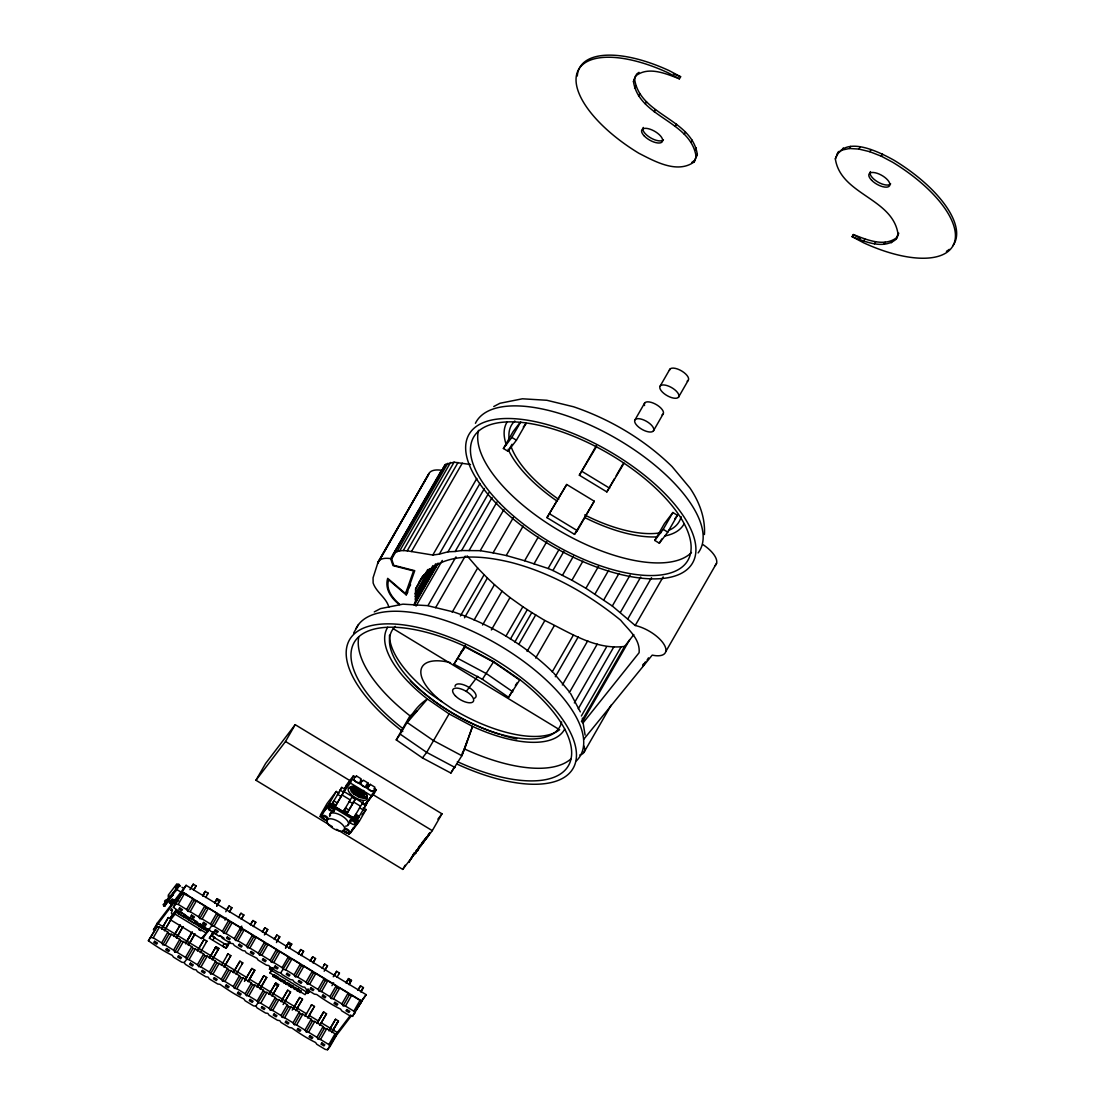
<?xml version="1.0" encoding="UTF-8"?>
<svg xmlns="http://www.w3.org/2000/svg" width="1105" height="1105" viewBox="0 0 1105 1105"><rect width="100%" height="100%" fill="white"/><g stroke="black" fill="none" stroke-linecap="round" stroke-linejoin="round"><path stroke-width="1.5" d="M204.522 927.813L208.652 930.313L202.961 938.104L201.331 938.546L170.626 919.899L175.046 914.097L175.819 910.382L179.949 912.882M704.438 534.53C705.404 517.803 699.258 501.794 690.017 488.106L672.075 466.586C644.312 439.5 610.292 419.306 573.633 406.792L546.851 400.272L522.416 398.795L499.943 403.27L493.742 406.543M307.522 992.608L306.389 991.447L307.038 993.45L308.226 993.146L307.218 993.312M308.185 991.544L307.066 990.37L307.687 992.028M414.154 604.587L415.466 601.811L415.577 588.979L422.124 576.921M308.212 990.881C307.273 988.782 307.991 991.572 308.889 990.232M388.891 607.101C386.17 597.474 376.294 592.391 373.131 582.998L373.062 577.805L378.186 561.823L429.002 473.465A27.998 12.003 29.9 0 1 441.448 470.274L390.631 558.633A27.998 12.003 29.9 0 0 378.186 561.823M429.002 473.465L377.606 563.619M374.07 788.348L376.363 789.744L365.064 804.357L343.973 791.539L346.404 785.047L353.434 775.82L355.727 777.216M170.999 910.244L171.662 908.669M343.973 791.539L350.437 783.058L353.434 775.82M198.845 929.623L201.11 930.672L198.983 929.374M172.366 902.495L171.758 902.702M457.36 761.635A123.58 53.012 29.9 0 0 566.81 768.127A123.58 53.012 29.9 0 0 519.875 679.644L493.673 661.619L465.274 646.48A123.58 53.012 29.9 0 0 355.824 639.988A123.58 53.012 29.9 0 0 402.745 728.471L396.253 739.88L422.455 757.92L450.868 773.058L461.862 755.737L467.208 741.068M462.194 753.223L464.611 749.01L472.539 726.399A102.088 43.786 29.9 0 0 564.71 729.01M399.264 604.601C391.308 598.219 384.581 589.089 387.675 578.329L405.521 593.634L413.546 570.912L393.021 565.636L390.631 558.633M399.844 604.476C392.786 598.302 385.59 589.96 388.615 579.78L406.212 594.877L414.748 570.677L393.725 565.277L391.612 559.061L393.187 554.669L445.412 464.459L454.086 462.194L470.495 464.514M357.578 791.525L350.409 787.271L350.976 791.042L354.719 793.86C358.269 791.083 351.804 789.647 350.271 788.169M442.939 469.224L444.003 466.296M425.674 838.792L426.212 838.322L424.817 840.504M679.395 78.828L667.973 72.737A99.409 42.639 29.9 0 0 577.266 72.419A99.409 42.639 29.9 0 0 638.759 153.194C654.795 161.399 677.31 174.134 694.202 161.896L696.122 156.606C690.763 120.721 638.801 117.406 633.455 81.521L635.375 76.217C648.041 65.761 666.053 73.717 679.395 78.828L680.611 76.728L669.174 70.637A99.409 42.639 29.9 0 0 577.293 76.01M633.455 81.521L636.591 74.118L638.994 72.35M694.202 161.896L697.324 154.493C691.979 118.608 640.016 115.293 634.657 79.408M898.752 233.183L897.301 237.161C884.649 247.617 866.624 239.661 853.281 234.55L852.079 236.65C865.408 241.76 883.434 249.716 896.1 239.26L898.02 233.97C892.66 198.085 840.698 194.77 835.352 158.885C843.985 134.244 878.558 151.661 893.931 160.184A99.409 42.639 29.9 0 1 952.745 245.863M838.488 151.482L835.352 158.885M355.644 788.086L354.291 790.199L350.34 787.216A9.669 4.144 29.9 0 1 354.553 786.346M387.731 627.239A102.088 43.786 29.9 0 0 427.442 699.009C411.751 708.83 406.599 725.819 396.253 739.88M281.955 981.558L281.153 979.942L282.742 980.315L281.955 981.558L280.642 980.757L281.374 979.596M273.543 975.453C279.51 976.585 269.275 975.784 274.372 976.944M276.07 976.986C279.316 976.295 274.551 976.82 277.894 976.958M288.709 984.666L290.532 984.638L288.985 984.237M291.237 986.199C291.596 984.666 293.889 986.199 292.424 987.152M294.331 987.925C298.682 989.348 291.292 986.668 296.099 988.022M278.488 978.685C277.631 976.392 279.537 980.674 280.421 978.491M307.535 992.373L307.204 993.064L305.947 992.18M308.212 991.295L307.867 991.986L306.624 991.102M270.228 968.132L270.753 967.428L270.946 968.325C268.819 968.947 273.722 967.041 271.802 968.45L273.004 968.394M642.654 665.486L643.359 664.05M275.946 977.138L276.609 976.185M284.192 980.784C282.659 981.599 284.04 984.127 284.993 982.276C286.457 980.48 281.554 981.005 284.993 982.276M288.598 984.817L289.248 983.864M296.983 989.224L298.626 989.555L297.065 989.155M275.587 977.69L276.899 978.478M278.115 979.223L278.902 977.98M279.427 980.024L280.214 978.781M280.946 980.301L282.258 981.102M281.54 979.417L282.949 980.024M284.482 983.091L283.46 981.862M283.93 981.171L285.477 981.572M285.712 983.837C286.457 981.461 289.427 983.63 286.292 982.884C284.593 984.61 289.455 984.942 286.14 983.146M287.01 984.624C288.888 982.4 284.717 983.063 288.004 983.105M289.538 986.157C287.341 983.215 289.358 987.621 290.532 984.638M290.767 986.903C294.303 986.931 289.386 988.063 291.775 985.398M292.065 987.704L291.043 986.475M295.104 989.541C293.723 986.599 293.889 990.674 295.615 988.726M297.632 991.075C295.657 988.202 297.19 992.47 298.419 989.831M297.342 988.768L298.626 989.555M299.137 991.378C303.447 993.16 296.941 988.975 300.159 992.608M300.947 991.365L299.51 990.757L301.154 991.088M339.76 790.835L341.735 787.395L345.174 789.481L335.589 805.807L332.149 803.722L332.867 802.451L337.702 794.426L341.141 796.512L335.589 805.807M337.412 794.744L341.735 787.395M361.763 804.191L363.172 801.553M363.144 809.882L359.705 807.783L354.139 817.078L357.592 819.178L367.288 802.672L362.854 810.2M281.071 980.149L282.466 980.743M428.091 836.292L429.693 833.294M427.538 836.996L429.859 832.7M273.349 975.715L273.598 975.328M277.258 977.939L277.687 977.234M296.61 989.845L298.143 990.26M184.825 915.852L184.204 916.97L178.913 913.752L179.535 912.633L178.775 913.932L180.198 911.777L185.488 914.995L184.093 917.109L184.797 915.879M199.011 924.471L194.881 921.957L194.259 923.076L188.969 919.857C192.146 914.802 187.574 922.288 189.59 918.738L184.079 915.396M178.057 886.707L178.25 886.224A3.218 2.901 37.3 0 1 177.339 884.511L176.855 883.862L168.333 895.05L168.236 896.431A3.218 2.901 37.3 0 0 168.83 897.771M423.118 841.665L421.323 845.132L425.356 838.902M306.389 991.447L306.72 992.649L307.093 991.848M307.066 990.37L307.397 991.572L307.77 990.784M308.226 993.146L306.845 993.091M308.447 992.815L308.24 991.682C310.022 992.387 305.878 991.282 308.447 992.815L308.903 992.083M309.124 991.738L308.944 990.633C310.671 991.337 306.582 990.273 309.124 991.738L309.58 991.005M634.546 88.207L635.762 86.107M173.305 894.567L167.2 901.528L170.336 901.86M186.11 885.312L157.269 923.145L153.388 929.871L182.242 892.039L186.11 885.312L366.183 994.68L356.128 1009.528M175.999 890.285C178.499 889.097 180.833 879.842 176.496 886.21M169.576 902.965L172.449 899.083L174.535 900.354L172.214 899.511L169.576 902.965L171.662 904.221L169.825 902.536M170.06 902.329L172.035 902.84M192.974 948.435L195.254 948.877L203.624 953.96L204.853 955.77L207.201 956.129L215.572 961.226L216.815 963.021L219.149 963.394L227.52 968.477L228.763 970.287L231.097 970.646L239.467 975.743L240.71 977.538L243.045 977.911L251.415 982.994L252.658 984.804L254.993 985.163L263.363 990.246L264.606 992.055L255.835 1006.213L253.501 1005.854L245.117 1000.757L243.887 998.961C235.434 994.818 227.685 989.79 220.047 984.362L217.713 984.003L209.328 978.92L208.099 977.11L205.751 976.737L197.381 971.654L196.138 969.845L193.803 969.486L185.433 964.403L184.19 962.593L181.855 962.234L173.485 957.137L172.242 955.342C163.802 951.198 156.054 946.17 148.401 940.742L157.117 926.667L159.452 927.026L167.836 932.109L169.065 933.918L171.413 934.291L179.784 939.374L181.013 941.184L183.361 941.543L191.731 946.626L192.974 948.435L186.704 959.306L189.038 959.665L197.422 964.748L198.651 966.557L200.986 966.93L209.37 972.013L210.599 973.809L212.934 974.182L221.318 979.265L222.547 981.074L224.895 981.433L233.266 986.53L234.509 988.326L236.843 988.699L245.213 993.782L246.456 995.591L248.791 995.95L257.161 1001.047L258.404 1002.843L260.739 1003.202L269.123 1008.285L270.352 1010.094L272.686 1010.453L281.071 1015.55L282.3 1017.346L284.648 1017.719L293.018 1022.802L294.262 1024.611L296.596 1024.97L304.966 1030.067L306.209 1031.863L308.544 1032.236L316.914 1037.319L318.157 1039.128L320.491 1039.487L328.862 1044.57L330.105 1046.38L327.536 1049.75L325.202 1049.377L316.817 1044.294L315.588 1042.498C307.135 1038.355 299.386 1033.327 291.748 1027.899L289.413 1027.54L281.029 1022.443L279.8 1020.647L277.466 1020.274L269.081 1015.191L267.852 1013.382L265.504 1013.023L257.134 1007.94L255.89 1006.13M148.401 940.742L157.117 926.667M172.366 900.423L172.449 902.523M150.915 937.454L153.25 937.814L159.452 927.026M638.593 95.831L639.809 93.732M289.579 958.643L280.808 972.814L278.474 972.441L270.103 967.358L268.86 965.549L266.526 965.19L258.142 960.093L256.913 958.297L246.263 952.759L245.02 950.963L242.686 950.59L234.315 945.507L233.072 943.698L230.738 943.339L222.354 938.255L221.124 936.446L218.79 936.073L210.406 930.99L209.177 929.181L206.842 928.822L198.458 923.739L197.229 921.929C188.775 917.785 181.027 912.771 173.388 907.343L182.104 893.254L184.438 893.627L192.809 898.71L194.052 900.52L196.386 900.879L204.757 905.962L206 907.771L208.334 908.144L216.704 913.227L217.947 915.023L228.597 920.562L229.84 922.357L232.174 922.73L240.545 927.813L241.788 929.623L244.122 929.982L252.493 935.079L253.736 936.874L256.07 937.247L264.44 942.33L265.683 944.14L268.018 944.499L276.388 949.582L277.631 951.391L279.966 951.764L288.336 956.847L289.579 958.643L291.927 959.002L300.298 964.099L301.541 965.894L303.875 966.267L312.245 971.35L313.489 973.16L315.823 973.519L324.193 978.602L325.436 980.411L327.771 980.784L336.141 985.867L337.384 987.663L339.718 988.036L348.089 993.119L349.332 994.928L351.666 995.287L360.037 1000.384L361.28 1002.18L352.509 1016.338L350.175 1015.978L341.804 1010.895L340.561 1009.086C332.122 1004.942 324.359 999.928 316.721 994.5L314.386 994.127L306.016 989.044L304.773 987.235L302.439 986.876L294.054 981.779L292.825 979.983L290.491 979.61L282.107 974.527L280.877 972.718M161.648 928.766L168.305 917.564L171.123 919.277L164.507 930.783M173.388 907.343L182.104 893.254M161.689 929.07L168.305 917.564M170.626 919.899L170.861 916.901L176.026 911.266M175.888 904.042L178.223 904.415L184.438 893.627M164.479 930.493L170.267 920.424M189.936 889.608L193.278 884.166L196.11 885.879L193.624 890.188M377.703 562.998L428.519 474.639M190.806 888.475L193.278 884.166M184.19 962.593L186.759 959.223L185.53 957.413L177.145 952.33L174.811 951.971L173.582 950.162L165.197 945.079L162.863 944.706L161.634 942.91L167.836 932.109M332.287 826.609L255.959 780.254L265.642 763.431L295.187 724.673L441.972 813.819L432.29 830.656L402.745 869.4L336.694 829.289M645.32 103.884L646.522 101.784M193.582 889.884L196.11 885.879M162.863 944.706L169.065 933.918M165.197 945.079L171.413 934.291M209.177 929.181L211.746 925.824L210.503 924.015L202.132 918.932L199.798 918.559L198.555 916.749L190.184 911.666L187.836 911.307L186.607 909.498L192.809 898.71M173.568 936.073L180.253 924.83L173.706 936.432M187.836 911.307L194.052 900.52M255.959 780.254L285.518 741.496L295.187 724.673M393.187 554.669L445.412 464.459M391.612 559.061L394.996 553.163M418.712 511.933L420.397 508.991M427.179 497.209L429.721 492.789M190.184 911.666L196.386 900.879M394.596 552.818L396.985 551.644L447.801 463.285M176.427 937.744L182.214 927.675M176.551 938.104L183.168 926.598L182.284 927.772M396.985 551.644L399.775 550.773L450.591 462.415M202.685 895.464L205.226 891.417L208.154 893.185L205.668 897.509M202.754 895.727L205.226 891.417M353.655 632.985L358.49 624.574M202.809 895.823L205.295 891.514M654.243 111.812L655.458 109.699M173.582 950.162L179.784 939.374M399.775 550.773L403.284 550.552L454.086 462.194M174.811 951.971L181.013 941.184M403.284 550.552L407.22 550.829L458.036 462.47M177.145 952.33L183.361 941.543M194.881 921.957L194.135 923.255L195.557 921.114L191.579 918.697M198.555 916.749L204.757 905.962M185.516 943.325L191.303 933.255M185.585 943.587L192.201 932.081M199.798 918.559L206 907.771M185.654 943.684L192.27 932.178M411.488 551.533L462.291 463.175M202.132 918.932L208.334 908.144M188.43 945.093L194.162 934.927M188.499 945.355L195.115 933.849L194.231 935.023M214.632 902.73L217.174 898.683L220.102 900.451L216.787 906.197M214.771 903.089L217.174 898.683M185.53 957.413L191.731 946.626M216.718 905.934L219.135 901.528M189.038 959.665L195.254 948.877M210.503 924.015L216.704 913.227M202.961 938.104L203.679 936.833M201.331 938.546L208.652 930.313M197.436 950.618L204.094 939.416L206.911 941.129L200.295 952.634M217.947 915.023L211.677 925.893L214.025 926.266L222.395 931.349L223.638 933.145L225.972 933.518L234.343 938.601L235.586 940.41L237.92 940.769L246.291 945.866L247.534 947.662L249.868 948.035L258.239 953.118L259.482 954.927L261.816 955.286L270.186 960.383L271.429 962.179L273.764 962.552L282.134 967.635L283.377 969.444L285.725 969.789L294.096 974.886L295.339 976.682L297.673 977.055L306.044 982.138L307.287 983.947L309.621 984.306L317.991 989.403L319.235 991.199L321.569 991.572L329.939 996.655L331.182 998.464L333.517 998.823L341.887 1003.906L343.13 1005.716L345.464 1006.089L353.835 1011.172L355.078 1012.967M197.477 950.922L204.094 939.416M214.025 926.266L220.227 915.465M405.521 593.634L410.604 584.794M675.321 126.315L676.536 124.202M406.212 594.877L407.911 591.935M209.384 938.186L213.527 931.764L209.384 938.186L226.042 948.297L230.185 941.874M226.553 910.023L229.067 906.003L231.898 907.73L229.412 912.039M225.765 911.763L229.067 906.003M407.22 550.829L432.801 555.042L476.835 478.465M197.422 964.748L203.624 953.96M212.975 939.761L214.826 937.33L212.326 935.811L214.108 932.717L216.608 934.236M229.37 911.736L231.898 907.73M224.964 920.134L226.152 918.062M198.651 966.557L204.853 955.77M415.577 588.979L423.201 575.719M421.544 579.13L424.085 574.711M424.361 575.429L427.746 569.545M414.983 593.868L429.375 568.826M200.986 966.93L207.201 956.129M222.395 931.349L228.597 920.562M432.801 555.042L439.32 554.13L479.971 483.438M415.149 596.52L432.925 565.58M415.3 599.172L435.632 563.826M209.384 957.883L216.041 946.667L218.873 948.394L212.243 959.9M223.638 933.145L229.84 922.357M209.425 958.187L216.041 946.667M523.287 427.055L526.104 423.367L516.422 440.204L507.982 451.268L503.397 448.492L513.079 431.654L519.64 423.049M415.466 601.811L437.483 563.522M684.257 134.23L685.459 132.13M413.974 604.794L437.691 563.564M414.541 604.421L438.243 563.191M225.972 933.518L232.174 922.73M503.397 448.492L511.836 437.414L520.717 421.986M213.044 958.159L218.873 948.394M416.033 606.079L442.29 560.428M439.32 554.13L448.008 551.809L484.418 488.479M238.542 917.578L241.014 913.269L243.846 914.981L241.36 919.291M507.982 451.268L512.016 444.265M209.37 972.013L215.572 961.226M241.318 918.987L243.846 914.981M210.599 973.809L216.815 963.021M229.094 941.819L227.312 944.913C224.854 941.129 220.102 947.358 225.461 947.344M226.042 948.297L227.561 945.631M448.008 551.809L455.136 551.492L489.004 492.581M690.97 142.283L692.186 140.169M212.934 974.182L219.149 963.394M234.343 938.601L240.545 927.813M239.951 929.236L241.733 926.128M240.531 930.175L242.064 927.523M428.036 605.471L455.992 556.879M221.373 965.439L227.989 953.933L230.821 955.645L224.204 967.151M235.586 940.41L241.788 929.623M455.136 551.492L461.586 550.539L492.084 497.526M237.92 940.769L244.122 929.982M224.163 966.847L230.821 955.645M695.017 149.907L696.233 147.808M250.448 924.54L252.976 920.52L255.794 922.233L253.307 926.556M250.49 924.844L252.976 920.52M221.318 979.265L227.52 968.477M435.591 607.681L465.233 556.133M469.059 550.594L497.001 501.988M696.122 156.606L697.324 154.493M222.547 981.074L228.763 970.287M224.895 981.433L231.097 970.646M320.174 816.581L329.773 803.667L358.711 821.25L357.992 822.507L329.055 804.937L320.174 816.581L327.411 820.974M246.291 945.866L252.493 935.079M336.252 791.456L327.108 803.446L320.326 815.228L329.483 803.225L336.252 791.456L339.097 793.169M329.055 804.937L329.773 803.667M233.293 972.4L239.937 961.184L242.768 962.897L236.152 974.417M247.534 947.662L253.736 936.874M233.321 972.69L239.937 961.184M249.868 948.035L256.07 937.247M461.586 550.539L480.247 550.677L503.963 509.433M262.396 931.791L264.924 927.786L267.742 929.498L265.255 933.808M262.438 932.095L264.924 927.786M233.266 986.53L239.467 975.743M264.399 934.941L267.742 929.498M234.509 988.326L240.71 977.538M452.221 612.198L477.636 568.011L467.125 555.87M236.843 988.699L243.045 977.911M258.239 953.118L264.44 942.33M352.274 792.603L352.882 792.755M353.075 791.056L357.896 792.23M354.056 789.826L357.633 791.719M245.2 979.693L251.885 968.45L254.813 970.218L248.197 981.723M259.482 954.927L265.683 944.14M354.291 790.199L355.382 788.666M244.454 981.392L251.885 968.45M343.766 810.78L349.318 801.484L352.757 803.57L349.014 810.076L347.205 812.866L343.766 810.78L345.575 807.99L349.014 810.076L347.205 812.866M354.056 792.989L355.921 794.523M355.7 792.575L355.313 791.221M357.053 788.321L359.346 791.415M354.014 794.15L355.423 793.873L354.014 794.15L358.296 796.746L360.147 794.191L366.156 797.52M480.247 550.677L493.079 552.845L513.411 517.499M261.816 955.286L268.018 944.499M354.719 793.86L355.948 792.147M356.611 791.373L357.702 789.854L356.611 791.373L357.398 791.291M253.846 971.295L248.059 981.364L254.813 970.218M362.468 796.622L357.302 791.511M355.188 794.288L358.503 789.826L357.067 791.926M357.606 793.487L358.49 792.437M274.316 939.084L276.872 935.037L279.786 936.805L276.471 942.565M357.177 795.338L359.968 796.056M274.454 939.443L276.872 935.037M348.6 810.628L354.829 799.979M460.412 615.927L484.128 574.683M358.296 796.746L358.172 795.545L361.142 797.769A8.301 3.564 29.9 0 0 365.52 798.017L365.755 797.603M357.937 795.959L361.252 791.498L362.868 792.478L360.99 791.843M359.816 793.597L361.183 791.705L358.434 790.034M245.213 993.782L251.415 982.994M360.534 797.617L358.531 796.318L360.147 794.191M360.368 793.652C363.214 790.752 358.807 794.205 360.603 793.238M277.175 940.769L278.819 937.883M359.899 797.009L358.904 795.835M367.965 782.962C368.048 791.318 356.142 784.094 363.379 780.171L367.965 782.962L365.921 785.641M246.456 995.591L252.658 984.804M361.155 796.304L358.807 792.644M362.081 794.923L366.432 797.561L362.081 794.923L363.172 793.404L364.305 794.661L363.172 793.404M464.514 617.792L487.374 578.026L477.636 568.011M363.517 794.785L360.12 791.871M370.258 784.357C363.02 788.266 374.927 795.503 374.844 787.147L370.258 784.357L367.73 787.879L369.484 785.572L367.191 784.177M248.791 995.95L254.993 985.163M402.745 728.471L410.01 715.847L417.345 710.791M270.186 960.383L276.388 949.582M257.161 986.945L263.846 975.701L266.761 977.469L260.145 988.989M271.429 962.179L277.631 951.391M257.285 987.304L263.846 975.701M493.079 552.845L506.228 555.511L523.162 526.049M273.764 962.552L279.966 951.764M260.007 988.616L265.794 978.56M343.324 830.642L349.111 834.151L349.843 832.894M367.523 802.133L376.363 789.744M308.295 989.086L305.091 994.666L269.91 972.911L271.402 970.301L306.582 992.069M353.531 827.438L350.147 833.336L359.291 821.333L366.059 809.551L363.227 807.838M286.264 946.35L288.819 942.303L291.734 944.071L289.248 948.38M285.504 948.049L288.819 942.303L285.573 948.145M474.128 619.988L494.446 584.642L487.374 578.026M257.161 1001.047L263.363 990.246M289.179 948.118L290.767 945.148M519.875 679.644L508.604 697.324L482.402 679.299L453.989 664.16L465.288 645.251M453.989 664.16L465.274 646.48M260.739 1003.202L266.954 992.414L275.325 997.497L276.568 999.307L278.902 999.666L287.272 1004.763L288.516 1006.558L290.85 1006.931L299.22 1012.014L300.463 1013.824L302.798 1014.183L311.168 1019.266L312.411 1021.075L314.745 1021.448L323.116 1026.531L324.359 1028.341L326.693 1028.7L335.064 1033.783L336.307 1035.592L330.105 1046.38M282.134 967.635L288.336 956.847M269.137 994.155L275.794 982.953L278.626 984.666L271.996 996.171M269.178 994.459L275.794 982.953M482.554 625.029L502.029 591.161L494.446 584.642M285.725 969.789L291.927 959.002M272.797 994.431L278.626 984.666M546.961 517.637L566.713 484.487L594.241 501.2L577.307 530.662L574.49 534.35L546.961 517.637L566.713 484.487M298.253 953.56L300.767 949.54L303.599 951.253L301.113 955.576M298.295 953.864L300.767 949.54M506.228 555.511L524.64 560.746L538.19 537.182M269.123 1008.285L275.325 997.497M301.071 955.273L303.599 951.253M270.352 1010.094L276.568 999.307M624.076 463.188L606.866 491.918L579.351 475.205L596.286 445.743M579.351 475.205L596.562 446.475M272.686 1010.453L278.902 999.666M491.366 629.961L509.999 597.556L502.029 591.161M294.096 974.886L300.298 964.099M281.084 1001.406L287.742 990.204L290.574 991.917L283.957 1003.437M295.339 976.682L301.541 965.894M281.126 1001.71L287.742 990.204M534.033 563.84L546.726 541.74M297.673 977.055L303.875 966.267M283.087 1004.569L290.574 991.917M310.201 960.811L312.715 956.806L315.547 958.518L313.06 962.828M310.243 961.115L312.715 956.806M281.071 1015.55L287.272 1004.763M313.019 962.524L315.547 958.518M282.3 1017.346L288.516 1006.558M284.648 1017.719L290.85 1006.931M306.044 982.138L312.245 971.35M505.924 636.176L522.858 606.728L509.999 597.556M292.217 1010.108L299.69 997.47L302.521 999.182L295.905 1010.688M307.287 983.947L313.489 973.16M293.074 1008.976L299.69 997.47M524.64 560.746L548.121 568.481L559.13 549.337M309.621 984.306L315.823 973.519M635.043 419.776L644.726 402.938M295.864 1010.384L302.521 999.182M510.386 639.104L527.32 609.642M322.19 968.381L324.677 964.057L327.494 965.77L325.008 970.093M293.018 1022.802L299.22 1012.014M548.121 568.481L552.914 570.484L563.923 551.34M574.49 534.35L594.241 501.2M660.182 386.032L669.865 369.208M324.152 971.226L327.494 965.77M294.262 1024.611L300.463 1013.824M514.847 642.019L531.781 612.571L522.858 606.728M296.596 1024.97L302.798 1014.183M317.991 989.403L324.193 978.602M305.021 1016.227L311.638 1004.721L314.469 1006.434L307.853 1017.94M319.235 991.199L325.436 980.411M518.756 644.395L535.69 614.946M606.866 491.918L614.49 478.658M616.189 475.716L622.958 463.934M321.569 991.572L327.771 980.784M307.812 1017.636L312.77 1009.017M562.431 575.36L573.44 556.216M333.268 976.765L336.624 971.323L339.442 973.035L336.956 977.345M334.138 975.632L336.624 971.323M450.868 773.058L454.252 767.16M304.966 1030.067L311.168 1019.266M331.956 985.674L333.613 982.801M306.209 1031.863L312.411 1021.075M653.4 430.922A10.746 4.613 29.9 0 0 642.074 419.361A10.746 4.613 29.9 0 0 637.198 425.757A10.746 4.613 29.9 0 0 653.4 430.922L663.069 414.085M527.085 651.439L544.862 620.513C569.793 632.502 595.733 650.279 624.629 646.397L633.828 634.574M308.544 1032.236L314.745 1021.448M402.745 869.4L405.162 865.201M329.939 996.655L336.141 985.867M414.334 852.729L408.822 862.301L415.19 852.356M316.914 1023.23L323.599 1011.987L326.514 1013.755L319.898 1025.26M331.182 998.464L337.384 987.663M323.599 1011.987L316.969 1023.492L323.654 1012.083M552.914 570.484L571.934 580.249L582.943 561.105M416.544 851.43L419.831 845.85M417.428 849.496L419.983 845.27M417.414 850.284L415.37 853.626L415.881 852.936M418.367 849.041L419.168 847.659M419.306 847.811L417.262 851.14L417.773 850.463M678.525 397.178A10.746 4.613 29.9 0 0 667.213 385.631A10.746 4.613 29.9 0 0 662.337 392.026A10.746 4.613 29.9 0 0 678.525 397.178L688.208 380.355M420.259 846.554L421.005 845.27L420.038 846.513M333.517 998.823L339.718 988.036M423.616 842.148L426.654 836.872M319.828 1024.998L326.514 1013.755M508.604 697.324L512.831 689.962M346.017 982.621L348.572 978.574L351.487 980.342L349 984.666M346.155 982.98L348.572 978.574M316.914 1037.319L323.116 1026.531M535.663 658.041L554.296 625.637M350.52 981.42L348.876 984.306L351.487 980.342M318.157 1039.128L324.359 1028.341M320.491 1039.487L326.693 1028.7M341.887 1003.906L348.089 993.119M328.862 1030.482L335.547 1019.238L338.462 1021.006L331.845 1032.512M343.13 1005.716L349.332 994.928M328.986 1030.841L335.547 1019.238M345.464 1006.089L351.666 995.287M583.689 739.369L652.226 655.113A24.89 10.677 29.9 0 0 664.257 644.809A24.89 10.677 29.9 0 0 635.209 625.499L612.308 606.023L585.912 588.288L598.606 566.202M331.707 1032.153L338.462 1021.006M331.776 1032.25L337.564 1022.18M357.965 989.887L360.52 985.826L363.435 987.608L360.948 991.917M358.103 990.246L360.52 985.826M837.272 153.581L842.093 150.045L843.295 147.946M328.862 1044.57L335.064 1033.783M350.727 1014.956L337.343 1032.512L333.461 1039.253L350.976 1016.282M360.824 991.558L362.468 988.685M327.536 1049.75L333.738 1038.962M842.093 150.045L849.469 148.498L850.67 146.399M353.835 1011.172L360.037 1000.384M595.084 593.855L608.634 570.291M352.509 1016.338L354.829 1012.291M356.39 1009.597L361.28 1002.18M552.238 671.881L573.398 635.071M555.318 676.743L578.191 636.977M849.469 148.498L858.903 149.065L860.118 146.965M603.786 599.891L619.035 573.371M562.348 684.976L587.75 640.79M858.903 149.065L869.759 151.689L870.975 149.589M612.308 606.023L630.085 575.097M654.754 540.428L664.437 523.59L672.876 512.513L677.462 515.303L667.793 532.14L659.34 543.204L654.754 540.428L663.207 529.35L672.876 512.513M569.268 692.738L597.225 644.146M869.759 151.689L881.293 156.192L882.494 154.092M659.34 543.204L661.771 539.005M620.402 612.377L640.734 577.031M574.338 702.946L606.521 646.977M627.806 618.938L651.522 577.694M578.274 708.747L613.841 646.881M581.368 716.012L621.176 646.798M635.209 625.499L663.166 576.893M581.437 721.496L624.629 646.397M582.169 722.352L629.588 639.878M863.613 241.166L864.814 239.053M874.469 243.791L875.671 241.677M584.062 752.229L611.162 705.101M883.903 244.343L885.119 242.244M891.279 242.81L892.495 240.697M896.1 239.26L897.301 237.161M665.763 651.619L716.565 563.246M176.137 890.064L177.684 885.906L177.877 887.039M423.201 841.043L418.146 848.999M269.427 969.14L270.601 968.836L269.427 969.14C272.12 970.48 271.457 968.035 271.789 969.928M270.338 969.32L269.952 968.436M270.753 967.428L271.706 968.091M272.59 968.919L271.996 968.312M449.086 713.899L472.539 726.399L461.862 755.737L433.45 740.599L407.248 722.56L427.442 699.009L449.086 713.899L426.682 752.381L422.455 757.92M176.054 890.202C175.985 890.727 174.41 883.392 177.491 886.776M415.839 851.264L416.516 850.118M167.836 900.119C170.281 897.909 160.929 901.183 166.192 902.205M645.21 662.088L642.668 666.412L645.665 662.282M187.753 895.078L184.908 893.351A1.63 1.464 37.3 0 0 183.333 893.254L182.366 894.484M425.867 839.206L429.831 832.59M341.141 796.512L343.669 792.313L340.23 790.227M349.028 801.802L351.846 797.285L355.285 799.371L352.757 803.57M359.415 808.114L362.219 803.584L365.672 805.669M425.301 839.938L428.823 834.082M176.026 890.409L164.59 906.362M416.875 850.629L414.03 854.662L416.696 850.74M175.819 890.589L175.419 891.39M200.198 924.194L198.928 926.114L199.646 924.857L199.024 925.976L204.328 929.181L204.95 928.062L204.19 929.36L205.24 927.827M332.149 803.722L333.959 800.932L337.398 803.017L336.97 803.57M354.139 817.078L355.962 814.288L359.401 816.388L357.592 819.178M647.06 660.141L648.497 657.834M307.287 990.025L307.743 989.293L308.074 990.494L308.834 990.08M515.372 685.542L517.181 682.697M414.928 852.577L413.035 855.229M288.516 984.928L289.828 985.729M294.082 988.312L295.477 989.016M274.883 976.129L273.57 975.328L274.081 974.638M294.69 987.414L295.753 988.519L294.814 987.235M300.671 991.793L299.358 991.005L299.869 990.315M293.06 986.171L291.416 985.881M418.74 582.818C437.055 550.345 480.661 554.959 511.463 562.528C551.713 573.067 588.634 594.103 620.72 620.25C628.455 629.919 640.292 638.911 639.118 652.696L583.012 722.946M178.582 900.395L178.361 901.086M170.129 918.158L175.819 910.382M207.257 894.359L208.154 893.185M220.102 900.451L219.204 901.625L216.29 899.843M206.055 942.261L206.911 941.129M240.158 914.401L241.014 913.269M344.58 788.197L351.625 778.97L374.554 792.907L365.064 804.357M227.133 955.065L227.989 953.933M254.924 923.379L255.794 922.233M362.62 792.893L364.015 791.07L363.186 790.324M364.305 794.661L365.714 792.81L366.225 793.431M241.898 964.043L242.768 962.897M361.998 814.882L366.059 809.551M349.111 834.151L358.711 821.25M466.241 691.399L477.719 676.329M278.888 937.979L279.786 936.805M493.673 661.619L482.402 679.299M291.734 944.071L290.836 945.245L287.922 943.477M265.863 978.643L266.761 977.469M275.366 975.425L273.957 974.817M323.806 965.19L324.677 964.057M437.898 819.164L441.972 813.819M423.698 840.864L425.839 838.06M412.248 856.582L413.27 855.353L410.176 860.187M674.658 518.991L677.462 515.303M310.781 1005.854L311.638 1004.721M338.572 974.168L339.442 973.035M313.599 1007.58L314.469 1006.434M362.537 988.782L363.435 987.608M361.031 1001.448L366.183 994.68M179.59 912.55L180.198 911.777M194.936 921.874L195.557 921.114M171.04 910.258C174.604 908.31 170.239 912.868 171.717 913.932M269.91 972.911L273.943 968.063M460.771 652.378L465.081 647.42M691.799 162.449L695.404 159.797M366.432 797.561L366.86 797.244A9.669 4.144 29.9 0 0 367.012 794.909M374.277 611.908L380.493 608.62L402.966 604.159L427.386 605.637L453.105 611.852M181.98 887.287L182.808 887.826M285.905 983.574L287.107 984.445M167.615 901.611L163.664 906.238L164.907 905.976M168.54 899.788A1.575 1.423 37.3 0 0 167.863 899.843L163.043 904.788L164.3 904.525M167.007 900.119L169.59 896.072L171.399 895.202A1.575 1.423 37.3 0 1 172.739 895.395M264.606 992.055L266.954 992.414M269.841 968.615L270.601 968.836M673.401 73.911L680.611 76.728M454.169 612.156C490.841 624.67 524.847 644.864 552.624 671.951M291.513 985.77L292.853 986.447M881.293 156.192L892.716 162.283A99.409 42.639 29.9 0 1 954.209 243.072A99.409 42.639 29.9 0 1 863.502 242.741L852.079 236.65M853.281 234.55L860.422 238.349M464.984 646.839L493.396 661.978L519.599 680.017M458.216 658.621L486.628 673.76L512.817 691.799M455.08 767.519L426.682 752.381L400.48 734.342M571.934 580.249L585.912 588.288M582.169 471.517L609.684 488.23M511.836 437.414L516.422 440.204M663.207 529.35L667.793 532.14M549.779 513.949L577.307 530.662M531.781 612.571L544.862 620.513M393.256 628.704L558.37 728.996M360.313 779.992L362.606 781.387M285.518 741.496L350.092 780.724M372.109 794.094L432.29 830.656M350.437 783.058L371.542 795.876M358.269 790.255L353.545 787.561L355.147 789.094M358.186 790.448L360.934 792.119M350.023 788.583L355.064 791.65M359.912 794.619L365.52 798.017M341.928 794.896L350.451 800.075M353.282 801.802L360.382 806.111M355.147 815.449L358.586 817.534M332.564 803.169L336.003 805.255M344.194 810.227L347.633 812.313M354.567 816.526L358.006 818.625M329.483 803.225L359.291 821.333M347.674 979.748L350.589 981.516M182.242 892.039L362.316 1001.42M187.325 895.644L184.48 893.917A1.63 1.464 37.3 0 0 182.919 893.821M176.607 889.428L183.14 893.406M172.712 901.183L176.013 903.71M178.223 904.415L186.607 909.498M219.715 935.521L223.997 938.131M200.323 924.001L205.613 927.219M175.101 911.639L207.92 931.584M211.235 935.755L227.892 945.866M175.046 914.097L205.751 932.758M276.485 976.35L277.797 977.152M284.068 980.964L285.38 981.751M289.123 984.03L290.435 984.831M291.651 985.563L292.963 986.364M297.217 988.947L298.53 989.735M299.745 990.481L301.057 991.282M288.888 984.348L290.201 985.149M276.098 976.875L277.41 977.663M278.626 978.408L279.938 979.196M288.737 984.555L290.049 985.342M291.264 986.088L292.576 986.876M273.432 975.618L274.744 976.419M283.543 981.765L284.855 982.552M296.693 989.749L298.005 990.55M299.22 991.282L300.532 992.083M278.432 978.754L279.745 979.541M286.029 983.326L287.341 984.127M273.156 975.964L274.468 976.765M275.684 977.497L276.996 978.298M278.211 979.03L279.524 979.831M280.739 980.577L282.051 981.364M283.267 982.11L284.579 982.898M288.336 985.177L289.634 985.978M290.864 986.71L292.162 987.511M293.889 988.561L295.201 989.348M296.416 990.094L297.728 990.895M298.944 991.627L300.256 992.428M215.185 947.814L218.003 949.527M274.924 984.085L277.756 985.798M157.269 923.145L246.567 977.386M249.495 979.168L306.596 1013.838M309.524 1015.619L318.309 1020.951M321.237 1022.733L337.343 1032.512M153.25 937.814L161.634 942.91M352.523 792.188L354.263 793.721M553.591 672.89L569.517 691.965M570.567 693.47L580.332 711.896M582.321 718.167L585.098 735.06M890.644 183.844A11.824 5.069 29.9 0 1 877.467 181.773A11.824 5.069 29.9 0 1 870.464 171.579M663.428 139.686A11.824 5.069 29.9 0 1 650.237 137.628A11.824 5.069 29.9 0 1 643.248 127.434M949.306 249.357A99.409 42.639 29.9 0 1 946.419 251.318M669.45 370.355A10.746 4.613 29.9 0 1 681.854 371.087A10.746 4.613 29.9 0 1 687.172 381.115M561.644 721.924A96.715 41.493 29.9 0 1 455.177 714.838A96.715 41.493 29.9 0 1 395.369 626.369M441.668 701.523A49.697 21.313 29.9 0 1 421.102 669.561A49.697 21.313 29.9 0 1 450.495 662.668M559.641 729.673A99.409 42.639 29.9 0 1 452.194 708.775L431.13 694.272A99.409 42.639 29.9 0 1 389.471 635.209M355.976 628.676A128.954 55.319 29.9 0 1 500.731 646.176A128.954 55.319 29.9 0 1 576.52 760.751M455.025 686.371A11.824 5.069 29.9 0 1 468.658 687.186A11.824 5.069 29.9 0 1 474.515 698.222M570.857 758.955A123.58 53.012 29.9 0 1 464.611 749.01M410.01 715.847A123.58 53.012 29.9 0 1 358.711 637.281M402.759 731.496A128.954 55.319 29.9 0 1 388.946 623.855A128.954 55.319 29.9 0 1 570.553 732.781A128.954 55.319 29.9 0 1 457.18 764.149M516.767 738.955A107.461 46.092 29.9 0 1 501.463 734.991M499.736 734.452A107.461 46.092 29.9 0 1 410.3 681.039M583.841 745.944A24.89 10.677 29.9 0 1 579.78 754.977M703.042 544.654A24.89 10.677 29.9 0 1 715.073 565.608M691.481 552.5A123.58 53.012 29.9 0 1 561.879 532.182A123.58 53.012 29.9 0 1 478.52 430.356M684.175 523.646A102.088 43.786 29.9 0 1 664.699 535.966M657.378 536.85A102.088 43.786 29.9 0 1 584.6 517.458M557.39 501.325A102.088 43.786 29.9 0 1 508.107 449.279M506.435 445.163A102.088 43.786 29.9 0 1 507.195 421.875M681.108 516.56A96.715 41.493 29.9 0 1 668.47 530.51M661.039 532.679A96.715 41.493 29.9 0 1 584.683 514.916M558.702 499.391A96.715 41.493 29.9 0 1 511.104 446.669M509.074 438.243A96.715 41.493 29.9 0 1 514.833 421.005M475.426 423.312A128.954 55.319 29.9 0 1 616.977 438.92A128.954 55.319 29.9 0 1 698.111 552.928M167.836 899.884A1.575 1.423 37.3 0 1 168.513 899.829M329.801 816.581A10.663 4.572 29.9 0 1 341.873 815.877A10.663 4.572 29.9 0 1 345.575 826.167M328.738 807.907A3.343 1.437 29.9 0 1 331.238 807.064A3.343 1.437 29.9 0 1 334.622 810.076A3.343 1.437 29.9 0 1 331.541 810.393M330.768 809.993A3.343 1.437 29.9 0 1 329 808.432M327.674 819.33A3.343 1.437 29.9 0 1 326.541 819.399M324.262 818.501A3.343 1.437 29.9 0 1 323.544 818.018M322.95 817.479A3.343 1.437 29.9 0 1 322.494 816.94M322.149 815.973A3.343 1.437 29.9 0 1 325.243 815.794A3.343 1.437 29.9 0 1 328.116 818.736M350.838 821.858A3.343 1.437 29.9 0 1 351.197 819.648A3.343 1.437 29.9 0 1 355.534 821.968A3.343 1.437 29.9 0 1 354.429 823.778M345.078 828.28A3.343 1.437 29.9 0 1 348.918 830.463A3.343 1.437 29.9 0 1 348.517 832.397M346.376 831.885A3.343 1.437 29.9 0 1 345.603 831.471M343.959 829.082A3.343 1.437 29.9 0 1 348.503 831.402A3.343 1.437 29.9 0 1 347.163 833.156A3.343 1.437 29.9 0 1 343.089 830.228M348.918 823.819A10.663 4.572 29.9 0 1 347.882 824.579M330.519 815.324A10.663 4.572 29.9 0 1 330.699 812.755M644.547 405.535A10.746 4.613 29.9 0 1 655.486 404.126A10.746 4.613 29.9 0 1 662.033 414.858M422.221 843.557L424.651 839.911L422.221 843.557M178.982 884.953L178.25 886.224A1.63 1.464 37.3 0 0 180.377 885.796L178.982 884.953M356.487 776C349.263 779.909 361.169 787.147 361.073 778.79L356.487 776M173.692 892.177L170.06 896.956L176.441 888.613L173.692 892.177M179.632 907.896L178.761 909.028L181.593 910.741L182.463 909.608L179.632 907.896M154.659 941.308L153.788 942.441L156.62 944.153L157.476 943.021L154.659 941.308M191.579 915.147L190.682 916.321L193.61 918.103L194.494 916.929L191.579 915.147M166.606 948.56L165.709 949.734L168.623 951.502L169.521 950.328L166.606 948.56M203.527 922.413L202.643 923.587L205.558 925.355L206.455 924.181L203.527 922.413M178.554 955.811L177.656 956.985L180.571 958.767L181.469 957.593L178.554 955.811M215.42 929.747L214.563 930.88L217.381 932.592L218.251 931.46L215.42 929.747M190.447 963.146L189.577 964.292L192.408 966.005L193.264 964.858L190.447 963.146M227.368 936.999L226.511 938.131L229.329 939.858L230.199 938.711L227.368 936.999M202.395 970.411L201.524 971.544L204.356 973.256L205.212 972.124L202.395 970.411M353.075 788.307L354.042 789.702L353.075 788.307M353.089 791.277L354.042 792.658L353.089 791.277M239.315 944.264L238.459 945.397L241.277 947.109L242.147 945.977L239.315 944.264M214.342 977.663L213.472 978.795L216.304 980.522L217.174 979.375L214.342 977.663M357.26 792.962L357.896 793.887L357.26 792.962M360.202 795.476L361.155 796.871L360.202 795.476M251.263 951.516L250.407 952.648L253.225 954.361L254.095 953.228L251.263 951.516M226.29 984.928L225.434 986.061L228.252 987.773L229.122 986.641L226.29 984.928M263.225 958.781L262.327 959.941L265.241 961.723L266.139 960.549L263.225 958.781M238.238 992.18L237.354 993.354L240.268 995.122L241.166 993.948L238.238 992.18M275.173 966.032L274.275 967.207L277.189 968.975L278.087 967.8L275.173 966.032M250.186 999.445L249.302 1000.619L252.216 1002.387L253.114 1001.213L250.186 999.445M287.12 973.284L286.264 974.417L289.082 976.129L289.952 974.997L287.12 973.284M262.147 1006.683L261.277 1007.815L264.109 1009.542L264.965 1008.395L262.147 1006.683M299.068 980.536L298.212 981.668L301.03 983.381L301.9 982.248L299.068 980.536M274.095 1013.948L273.225 1015.081L276.057 1016.793L276.927 1015.661L274.095 1013.948M311.016 987.801L310.16 988.934L312.977 990.646L313.848 989.514L311.016 987.801M286.043 1021.2L285.187 1022.332L288.004 1024.045L288.875 1022.912L286.043 1021.2M322.978 995.053L322.108 996.185L324.925 997.898L325.795 996.765L322.978 995.053M297.991 1028.465L297.135 1029.598L299.952 1031.31L300.822 1030.178L297.991 1028.465M334.925 1002.304L334.028 1003.478L336.942 1005.26L337.84 1004.086L334.925 1002.304M309.939 1035.717L309.055 1036.891L311.969 1038.659L312.867 1037.485L309.939 1035.717M346.873 1009.569L345.976 1010.744L348.89 1012.512L349.788 1011.337L346.873 1009.569M321.887 1042.968L321.003 1044.142L323.917 1045.924L324.815 1044.75L321.887 1042.968M644.395 136.122A11.824 5.069 29.9 0 0 662.213 141.799A11.824 5.069 29.9 0 0 649.754 129.092A11.824 5.069 29.9 0 0 644.395 136.122M871.624 180.267A11.824 5.069 29.9 0 0 889.442 185.944A11.824 5.069 29.9 0 0 876.983 173.236A11.824 5.069 29.9 0 0 871.624 180.267M455.426 695.901A11.824 5.069 29.9 0 0 473.244 701.578A11.824 5.069 29.9 0 0 460.785 688.871A11.824 5.069 29.9 0 0 455.426 695.901M496.49 503.618A128.954 55.319 29.9 0 0 690.86 565.553A128.954 55.319 29.9 0 0 554.986 426.903A128.954 55.319 29.9 0 0 496.49 503.618M499.999 503.41A123.58 53.012 29.9 0 0 686.274 562.777A123.58 53.012 29.9 0 0 556.05 429.9A123.58 53.012 29.9 0 0 499.999 503.41M350.727 794.122A10.746 4.613 29.9 0 0 366.929 799.274A10.746 4.613 29.9 0 0 355.603 787.727A10.746 4.613 29.9 0 0 350.727 794.122M329.014 809.744A3.343 1.437 29.9 0 0 334.055 811.346A3.343 1.437 29.9 0 0 330.533 807.741A3.343 1.437 29.9 0 0 329.014 809.744M350.354 822.7A3.343 1.437 29.9 0 0 355.409 824.316A3.343 1.437 29.9 0 0 351.873 820.711A3.343 1.437 29.9 0 0 350.354 822.7M329.373 825.394A10.042 4.31 29.9 0 0 344.511 830.214A10.042 4.31 29.9 0 0 333.931 819.427A10.042 4.31 29.9 0 0 329.373 825.394M322.467 818.322A3.343 1.437 29.9 0 0 327.508 819.938A3.343 1.437 29.9 0 0 323.986 816.333A3.343 1.437 29.9 0 0 322.467 818.322"/></g></svg>
